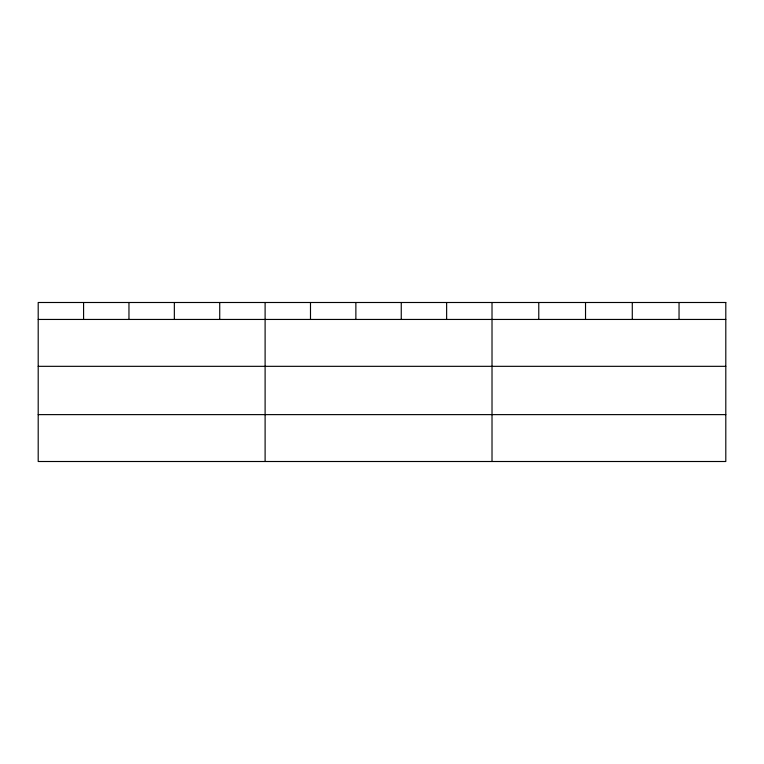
<?xml version="1.0" encoding="UTF-8"?>
<svg xmlns="http://www.w3.org/2000/svg" width="764" height="764" viewBox="0 0 764 764"><rect width="100%" height="100%" fill="white"/><g stroke="black" fill="none" stroke-linecap="round" stroke-linejoin="round"><path stroke-width="1.15" d="M38.2 319.447L725.8 319.447M38.2 366.328L725.8 366.328M38.2 414.623L725.8 414.623M679.043 302.496L679.043 319.447M632.286 302.496L632.286 319.447M585.53 302.496L585.53 319.447M538.773 302.496L538.773 319.447M492.016 302.496L492.016 461.504M446.634 302.496L446.634 319.447M401.253 302.496L401.253 319.447M355.871 302.496L355.871 319.447M310.49 302.496L310.49 319.447M265.108 302.496L265.108 461.504M219.726 302.496L219.726 319.447M174.345 302.496L174.345 319.447M128.963 302.496L128.963 319.447M83.582 302.496L83.582 319.447M725.8 302.496L38.2 302.496L38.2 461.504L725.8 461.504L725.8 302.496"/></g></svg>
